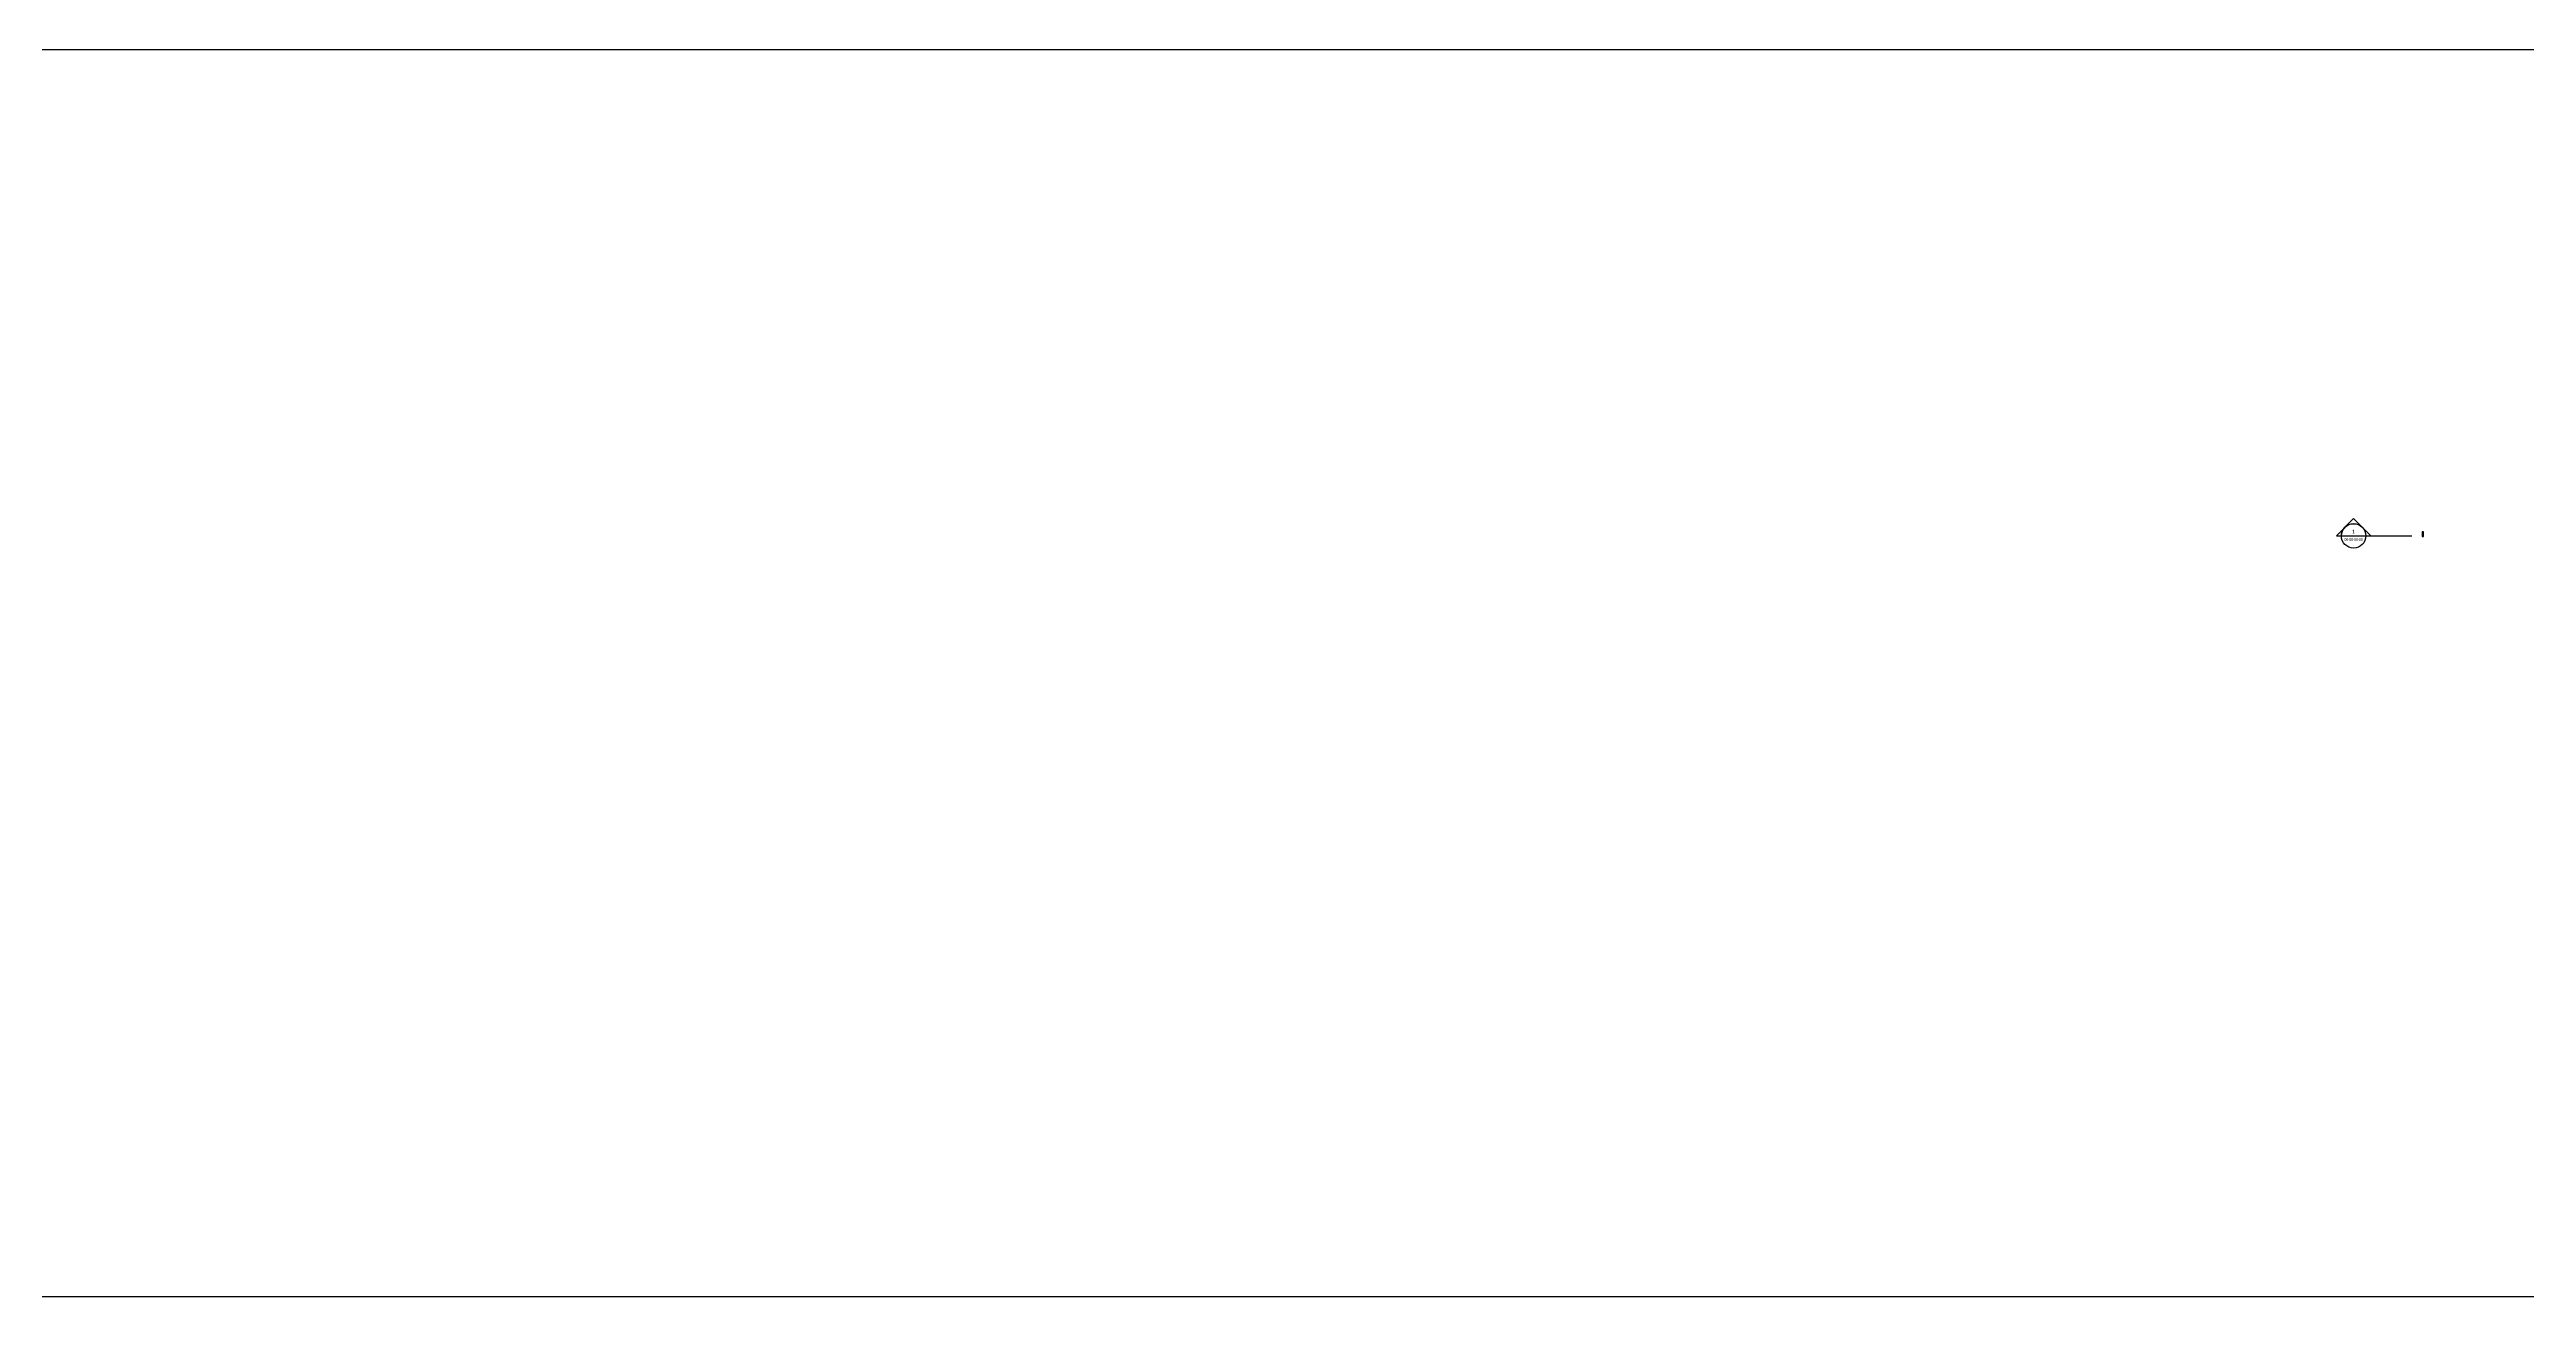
# Model space of a CAD drawing. Extents: x -1 to 478, y -15 to 369.
# Drawn here: x 385.48 to 393.53, y 49.34 to 53.39 of the extents above; entities that cross this region are included whole.
import ezdxf
from ezdxf.enums import TextEntityAlignment as Align

# ---------------------------------------------------------------- set-up
doc = ezdxf.new("R2010")
doc.units = 0
doc.header["$MEASUREMENT"] = 0
doc.linetypes.add('KH-Dash-dot-01', pattern=[18, 12, -3, 0, -3])
for name, color, linetype in [('LA-GNRL-Cross Reference', 161, 'Continuous'), ('LA-GNRL-NOTES-Text-02', 150, 'Continuous'), ('LA-GNRL-NOTES-Text-03', 240, 'Continuous')]:
    doc.layers.add(name, color=color, linetype=linetype)
doc.styles.add('TXT- (2)', font='gh-general font.shx', dxfattribs={"width": 0.75})
doc.styles.add('TXT- (3)', font='gh-general font.shx', dxfattribs={"width": 0.7})

# ---------------------------------------------------------------- blocks, each defined once
blk = doc.blocks.new('*U52')
blk.add_hatch(color=256).paths.add_polyline_path([(0.0453, 0.0027), (0.0446, 0.0027), (0.0446, -0.0004), (0.0453, -0.0004)])
blk.add_lwpolyline([(0.0453, 0.0027), (0.0446, 0.0027), (0.0446, -0.0004), (0.0453, -0.0004)], close=True)
blk.add_wipeout([(-0.0112, 0), (-0.0079, 0), (-0.0075, 0.0025), (-0.0064, 0.0047), (-0.0047, 0.0064), (-0.0025, 0.0075), (0, 0.0079), (0.0025, 0.0075), (0.0047, 0.0064), (0.0064, 0.0047), (0.0075, 0.0025), (0.0079, 0), (0.0112, 0), (0, 0.0112)])
at = {"linetype": 'KH-Dash-dot-01', "lineweight": 100}
blk.add_wipeout([(0, -0.0079), (-0.0025, -0.0075), (-0.0047, -0.0064), (-0.0064, -0.0047), (-0.0075, -0.0025), (-0.0079, 0), (-0.0075, 0.0025), (-0.0064, 0.0047), (-0.0047, 0.0064), (-0.0025, 0.0075), (0, 0.0079), (0.0025, 0.0075), (0.0047, 0.0064), (0.0064, 0.0047), (0.0075, 0.0025), (0.0079, 0), (0.0075, -0.0025), (0.0064, -0.0047), (0.0047, -0.0064), (0.0025, -0.0075)], dxfattribs=at)
blk.add_line((-0.0079, 0), (0.0079, 0))
blk.add_lwpolyline([(0.0079, 0), (0.0112, 0), (0, 0.0112), (-0.0112, 0), (-0.0079, 0, -1)], format="xyb", close=True)
at = {"linetype": 'KH-Dash-dot-01', "ltscale": 0.0025}
blk.add_lwpolyline([(0.0079, 0), (0.046, 0)], dxfattribs=at)
blk.add_circle((0, 0), 0.00794)
at = {"layer": 'LA-GNRL-NOTES-Text-02', "style": 'TXT- (2)', "width": 0.75, "flags": 8}
blk.add_attdef('VIEWNUMBER', text='', height=0.0025, dxfattribs=at).set_placement((0, 0.0008), align=Align.BOTTOM_CENTER)
at = {"layer": 'LA-GNRL-NOTES-Text-03', "style": 'TXT- (3)', "width": 0.65, "flags": 8}
blk.add_attdef('SHEETNUMBER', text='', height=0.002, dxfattribs=at).set_placement((0, -0.0014), align=Align.TOP_CENTER)

msp = doc.modelspace()

# ---------------------------------------------------------------- linework, layer by layer
at = {"color": 220}
for points in [[(3.3053, 53.3924), (478.2768, 53.3924)], [(3.3053, 49.3447), (478.2768, 49.3447)]]:
    msp.add_lwpolyline(points, dxfattribs=at)

# ---------------------------------------------------------------- block references
at = {"layer": 'LA-GNRL-Cross Reference', "xscale": 5, "yscale": 5, "zscale": 5}
msp.add_blockref('*U52', (392.9649, 51.8138), dxfattribs=at).add_auto_attribs({'VIEWNUMBER': '1', 'SHEETNUMBER': '00-00-00-00'})

doc.saveas('drawing.dxf')
